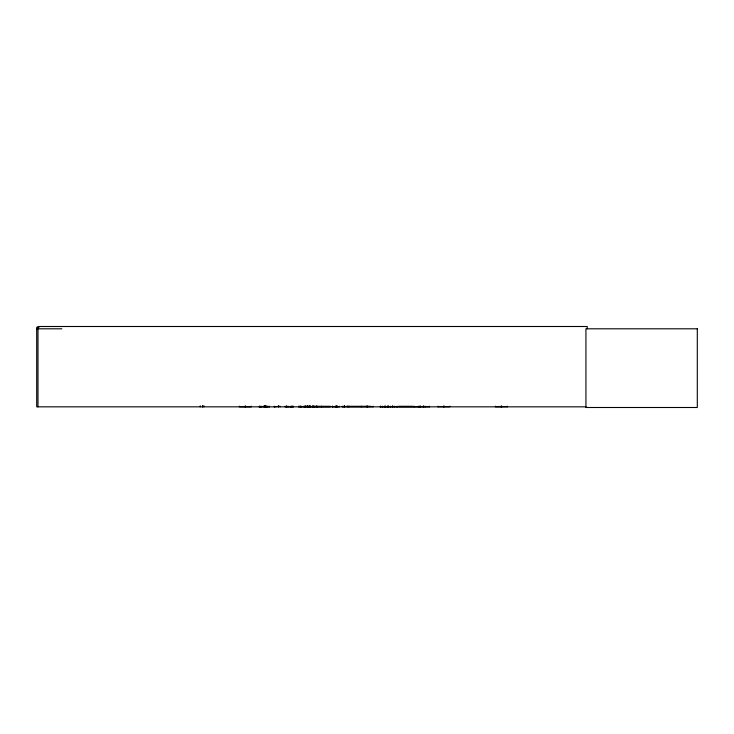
<?xml version="1.0" encoding="UTF-8"?>
<svg xmlns="http://www.w3.org/2000/svg" width="734" height="734" viewBox="0 0 734 734"><rect width="100%" height="100%" fill="white"/><g stroke="black" fill="none" stroke-linecap="round" stroke-linejoin="round"><path stroke-width="1.1" d="M413.875 406.838L429.619 406.774M313.693 406.755L313.657 406.021M269.415 406.838L269.415 406.186L269.295 406.755M259.139 406.838L269.35 406.673M380.084 406.838L397.562 406.774M274.094 406.838L280.049 406.241L280.122 406.838M307.078 406.737L307.041 405.856M332.575 406.737L332.493 406.241M313.969 406.755L314.024 406.241M260.9 406.755L260.955 406.241M259.487 406.755L259.552 406.241M267.782 406.755L267.846 406.241M339.108 406.755L332.117 406.755M380.487 406.755L380.551 406.241M387.167 406.755L387.231 406.241M293.361 406.755L285.287 406.755M38.994 327.327L36.7 327.327L36.7 406.838L586.081 406.838M36.7 328.804L61.876 328.804M315.748 406.324L330.438 406.324M346.476 406.324L370.716 406.324M398.498 406.324L413.196 406.324M315.712 406.517L330.465 406.517M346.448 406.517L370.743 406.535M398.47 406.517L413.224 406.517M330.456 406.792L298.775 406.755M342.292 406.838L342.292 406.186L342.365 406.673L373.028 406.673M398.489 406.792L413.214 406.792M438.005 406.673L449.804 406.755L449.804 406.186M507.231 406.673L495.422 406.81L495.422 406.186M344.319 406.755L344.439 406.021M317.785 406.755L317.712 406.241L317.648 406.838M312.335 406.755L312.262 406.241M290.737 406.755L290.664 406.241L290.591 406.838M397.167 406.755L397.103 406.241L397.03 406.838M312.546 406.737L312.473 406.186M429.427 406.737L429.39 406.186M587.228 328.804L587.228 326.502L37.994 326.502L37.994 406.838M507.231 406.186L507.231 406.838M501.533 406.021L501.533 406.838M501.12 406.021L501.12 406.838M444.107 406.021L444.107 406.838M443.703 406.021L443.703 406.838M438.005 406.186L438.005 406.838M425.114 406.186L425.114 406.838M423.601 406.021L423.601 406.838M423.224 406.021L423.224 406.838M420.279 406.021L420.279 406.838M419.894 406.021L419.894 406.838M418.389 406.186L418.389 406.838M414.114 406.186L414.114 406.838M394.259 406.186L394.259 406.838M392.727 406.021L392.727 406.838M392.497 406.021L392.497 406.838M390.35 406.186L390.35 406.838M388.561 406.021L388.561 406.838M388.158 406.021L388.158 406.838M387.304 406.186L387.304 406.838M385.157 406.021L385.157 406.838M384.928 406.021L384.928 406.838M382.46 406.186L382.46 406.838M380.616 406.186L380.616 406.838M373.028 406.186L373.028 406.838M367.33 406.021L367.33 406.838M366.927 406.021L366.927 406.838M361.229 406.186L361.229 406.838M348.971 406.186L348.971 406.838M347.833 406.186L347.833 406.838M344.668 406.021L344.631 406.838M344.494 406.021L344.494 406.838M343.76 406.186L343.76 406.838M339.236 406.186L339.236 406.838M337.099 406.021L337.099 406.838M336.869 406.021L336.869 406.838M336.75 406.186L336.75 406.838M336.016 406.021L336.016 406.838M335.878 406.021L335.878 406.838M332.676 406.186L332.557 406.838M321.584 406.186L321.584 406.838M316.354 406.021L316.354 406.838M316.033 406.021L316.033 406.838M314.097 406.186L314.079 406.838M313.849 406.021L313.849 406.838M312.592 406.186L312.592 406.838M312.189 406.186L312.189 406.838M310.51 406.021L310.51 406.838M310.198 406.021L310.198 406.838M309.335 405.856L309.335 406.838M309.124 406.021L309.124 406.838M308.831 406.021L308.831 406.838M307.656 406.021L307.656 406.838M307.363 406.021L307.363 406.838M307.17 406.186L307.17 406.838M305.702 406.021L305.702 406.838M305.518 406.021L305.518 406.838M304.968 406.186L304.968 406.838M304.298 406.186L304.298 406.838M304.014 406.186L304.014 406.838M301.72 406.186L301.72 406.838M300.243 406.021L300.243 406.838M300.059 406.021L300.059 406.838M298.628 406.186L298.628 406.838M293.508 406.186L293.508 406.838M292.077 406.021L292.077 406.838M291.884 406.021L291.884 406.838M288.123 406.186L288.123 406.838M286.801 406.021L286.801 406.838M286.609 406.021L286.609 406.838M285.141 406.186L285.141 406.838M278.654 406.021L278.654 406.838M278.47 406.021L278.47 406.838M274.672 406.186L274.672 406.838M267.901 406.186L267.901 406.838M266.277 406.021L266.277 406.838M265.983 406.021L265.983 406.838M265.515 405.856L265.515 406.838M265.066 405.838L265.066 406.838M264.827 406.021L264.827 406.838M264.543 406.021L264.543 406.838M263.901 405.838L263.901 406.838M261.01 406.186L261.01 406.838M259.607 406.186L259.607 406.838M251.202 406.186L251.212 406.838L239.394 406.81L239.394 406.186M245.514 406.021L245.495 406.838M245.101 406.021L245.092 406.838M203.896 405.838L203.896 406.838M202.731 405.838L202.731 406.838M202.584 405.847L202.566 406.838M200.272 405.847L200.272 406.838M697.3 328.804L585.934 328.804L585.934 407.498L697.3 407.498L697.3 328.804"/></g></svg>
